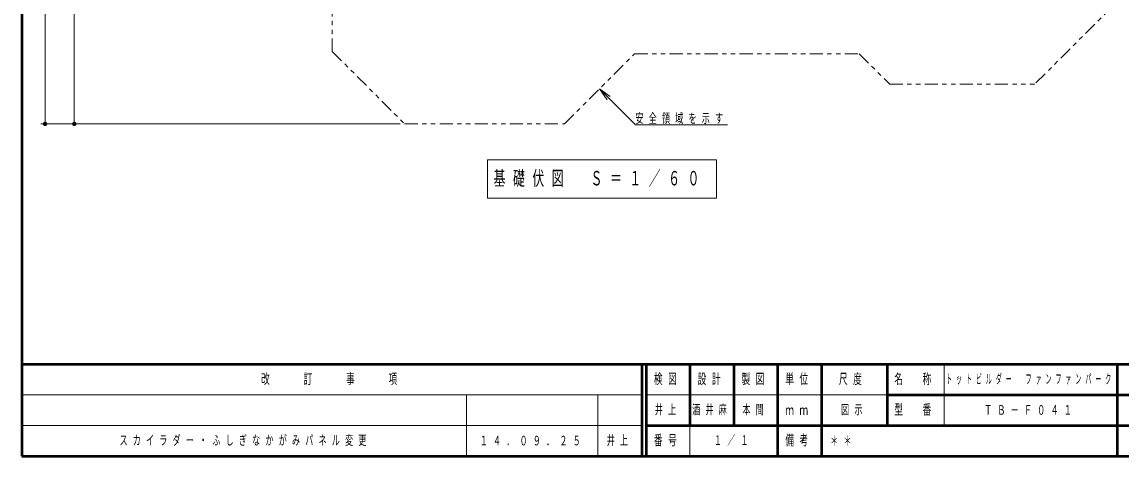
# Model space of a CAD drawing. Units: millimetres on the paper, scale 1:60. Extents: x -385 to 0, y -594 to 267.
# Drawn here: x -385 to -133.9, y -594 to -494.9 of the extents above; entities that cross this region are included whole.
import ezdxf

# ---------------------------------------------------------------- set-up
doc = ezdxf.new("R2010")
doc.units = ezdxf.units.MM
doc.linetypes.add('USER3', pattern=[8, 3, -1, 1, -1, 1, -1])
doc.layers.add('LY_1', color=140, linetype='Continuous', lineweight=50)
doc.styles.add('ＭＳ ゴシック', font='')
doc.styles.get('ＭＳ ゴシック').set_extended_font_data('MS Gothic')

# ---------------------------------------------------------------- blocks, each defined once
blk = doc.blocks.new('filled_dot')
at = {"color": 0, "linetype": 'Continuous', "lineweight": -2, "const_width": 1.25}
blk.add_lwpolyline([(-0.625, 0, 1), (0.625, 0, 1)], format="xyb", close=True, dxfattribs=at)

msp = doc.modelspace()

# ---------------------------------------------------------------- linework, layer by layer
at = {"layer": 'LY_1', "color": 7}
for p, q in [((-385, -327), (-385, -594)), ((-385, -573), (0, -573)), ((-385, -594), (0, -594))]:
    msp.add_line(p, q, dxfattribs=at)
at = {"layer": 'LY_1', "color": 7, "lineweight": 13}
for p, q in [((-379.727, -518.157), (-379.727, -358.704)), ((-373.061, -518.157), (-373.061, -457.841)), ((-251.393, -512.631), (-253.16, -510.156)), ((-253.16, -510.156), (-250.685, -511.924)), ((-253.16, -510.156), (-251.039, -512.277)), ((-253.16, -510.156), (-244.951, -518.365)), ((-298.641, -518.157), (-380.727, -518.157)), ((-298.641, -518.157), (-374.061, -518.157)), ((-244.951, -518.365), (-223.951, -518.365)), ((-278.733, -526.348), (-278.733, -535.148)), ((-226.433, -526.348), (-278.733, -526.348)), ((-226.433, -535.148), (-226.433, -526.348)), ((-278.733, -535.148), (-226.433, -535.148)), ((-174.5, -573), (-174.5, -587)), ((-385, -580), (-243.5, -580)), ((-283.5, -580), (-283.5, -594)), ((-253.5, -580), (-253.5, -594)), ((-242.5, -580), (-187.5, -580)), ((-385, -587), (-243.5, -587)), ((-232.5, -587), (-232.5, -594))]:
    msp.add_line(p, q, dxfattribs=at)
at = {"layer": 'LY_1', "color": 7, "linetype": 'USER3', "lineweight": 13}
for p, q in [((-314.151, -501.647), (-314.151, -463.583)), ((-134.418, -489.721), (-153.807, -509.11)), ((-314.151, -501.647), (-297.641, -518.157)), ((-261.162, -518.157), (-245.159, -502.155)), ((-245.159, -502.155), (-193.856, -502.155)), ((-193.856, -502.155), (-186.9, -509.11)), ((-186.9, -509.11), (-153.807, -509.11)), ((-297.641, -518.157), (-261.162, -518.157))]:
    msp.add_line(p, q, dxfattribs=at)
at = {"layer": 'LY_1'}
for p, q in [((-243.5, -573), (-243.5, -594)), ((-242.5, -573), (-242.5, -594)), ((-232.5, -573), (-232.5, -587)), ((-222.5, -573), (-222.5, -587)), ((-212.5, -573), (-212.5, -594)), ((-202.5, -573), (-202.5, -587)), ((-187.5, -573), (-187.5, -587)), ((-135, -573), (-135, -594)), ((-187.5, -580), (-70, -580)), ((-242.5, -587), (0, -587)), ((-202.5, -587), (-202.5, -594))]:
    msp.add_line(p, q, dxfattribs=at)

# ---------------------------------------------------------------- block references
at = {"layer": 'LY_1', "color": 7, "lineweight": 13, "xscale": 0.4, "yscale": 0.4, "rotation": 90}
for p in [(-379.727, -518.157), (-373.061, -518.157)]:
    msp.add_blockref('filled_dot', p, dxfattribs=at)

# ---------------------------------------------------------------- texts
at = {"layer": 'LY_1', "color": 7, "style": 'ＭＳ ゴシック'}
for s, insert, char_height, attachment_point in [('\\T1.64;\\W0.6;安全領域を示す', (-244.951, -518.215), 2.199, 7), ('\\T1.64;\\W0.6;基礎伏図\u3000Ｓ＝１／６０', (-277.333, -530.748), 3.299, 4), ('\\T1.64;\\W0.6;改\u3000\u3000訂\u3000\u3000事\u3000\u3000項', (-314.25, -576.5), 2.346, 5), ('\\T1.64;\\W0.6;検図', (-237.5, -576.5), 2.346, 5), ('\\T1.64;\\W0.6;設計', (-227.5, -576.5), 2.346, 5), ('\\T1.64;\\W0.6;製図', (-217.5, -576.5), 2.346, 5), ('\\T1.64;\\W0.6;単位', (-207.5, -576.5), 2.346, 5), ('\\T1.64;\\W0.6;尺度', (-195.25, -576.5), 2.346, 5), ('\\T1.64;\\W0.6;名\u3000称', (-181, -576.5), 2.346, 5), ('\\T1.64;\\W0.45;トットビルダー\u3000ファンファンパーク', (-154.75, -576.5), 2.199, 5), ('\\T1.64;\\W0.6;井上', (-237.5, -583.5), 2.199, 5), ('\\T1.64;\\W0.6;酒井麻', (-232, -583.5), 2.199, 4), ('\\T1.64;\\W0.6;本間', (-217.5, -583.5), 2.199, 5), ('\\T1.64;\\W0.6;図示', (-198, -583.5), 2.199, 4), ('\\T1.64;\\W0.6;型\u3000番', (-181, -583.5), 2.346, 5), ('\\T1.64;\\W0.6;ＴＢ－Ｆ０４１', (-154.75, -583.5), 2.199, 5), ('\\T1.64;\\W0.6;ｍｍ', (-207.5, -583.5), 2.346, 5), ('\\T1.64;\\W0.6;スカイラダー・ふしぎなかがみパネル変更', (-362.75, -590.5), 2.199, 4), ('\\T1.64;\\W0.6;１４．０９．２５', (-280.5, -590.5), 2.199, 4), ('\\T1.64;\\W0.6;井上', (-251.5, -590.5), 2.199, 4), ('\\T1.64;\\W0.6;番号', (-237.5, -590.5), 2.346, 5), ('\\T1.64;\\W0.6;１／１', (-222.5, -590.5), 2.199, 5), ('\\T1.64;\\W0.6;備考', (-207.5, -590.5), 2.346, 5), ('\\T1.64;\\W0.6;＊＊', (-200.5, -590.5), 2.199, 4)]:
    msp.add_mtext(s, dxfattribs=dict(at, insert=insert, char_height=char_height, attachment_point=attachment_point))

doc.saveas('drawing.dxf')
